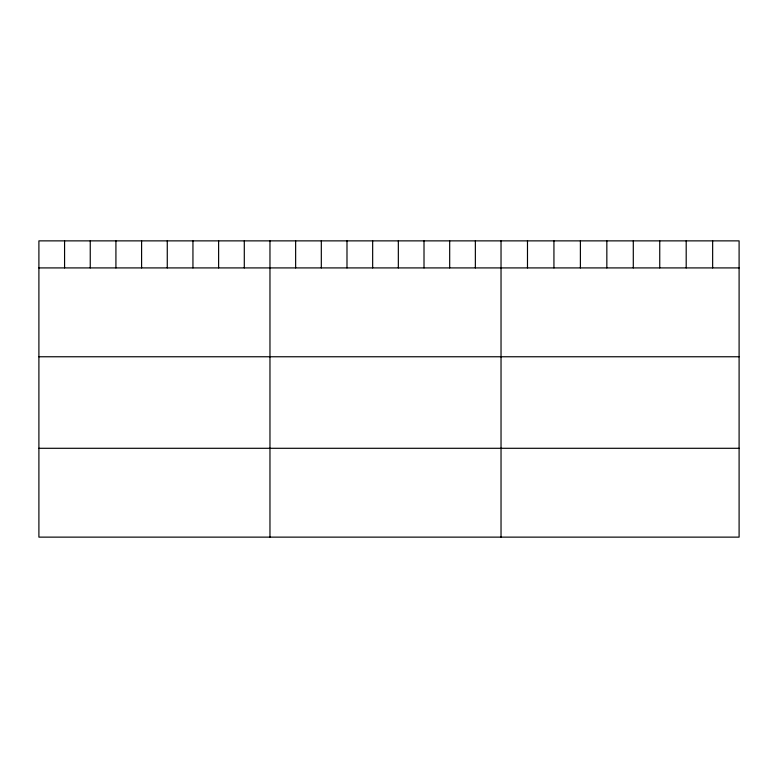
<?xml version="1.0" encoding="UTF-8"?>
<svg xmlns="http://www.w3.org/2000/svg" width="778" height="778" viewBox="0 0 778 778"><rect width="100%" height="100%" fill="white"/><g stroke="black" fill="none" stroke-linecap="round" stroke-linejoin="round"><path stroke-width="1.17" d="M739.1 267.914L739.1 537.131L38.9 537.131L38.9 240.869L739.1 240.869L739.1 267.914L38.9 267.914M38.9 356.762L739.1 356.762M38.9 448.293L739.1 448.293M712.648 240.869L712.648 267.914M686.196 240.869L686.196 267.914M659.744 240.869L659.744 267.914M633.292 240.869L633.292 267.914M606.84 240.869L606.84 267.914M580.388 240.869L580.388 267.914M553.936 240.869L553.936 267.914M527.484 240.869L527.484 267.914M501.032 240.869L501.032 537.131M475.358 240.869L475.358 267.914M449.684 240.869L449.684 267.914M424.01 240.869L424.01 267.914M398.336 240.869L398.336 267.914M372.662 240.869L372.662 267.914M346.988 240.869L346.988 267.914M321.314 240.869L321.314 267.914M295.64 240.869L295.64 267.914M269.966 240.869L269.966 537.131M244.292 240.869L244.292 267.914M218.618 240.869L218.618 267.914M192.944 240.869L192.944 267.914M167.27 240.869L167.27 267.914M141.596 240.869L141.596 267.914M115.922 240.869L115.922 267.914M90.248 240.869L90.248 267.914M64.574 240.869L64.574 267.914"/></g></svg>
